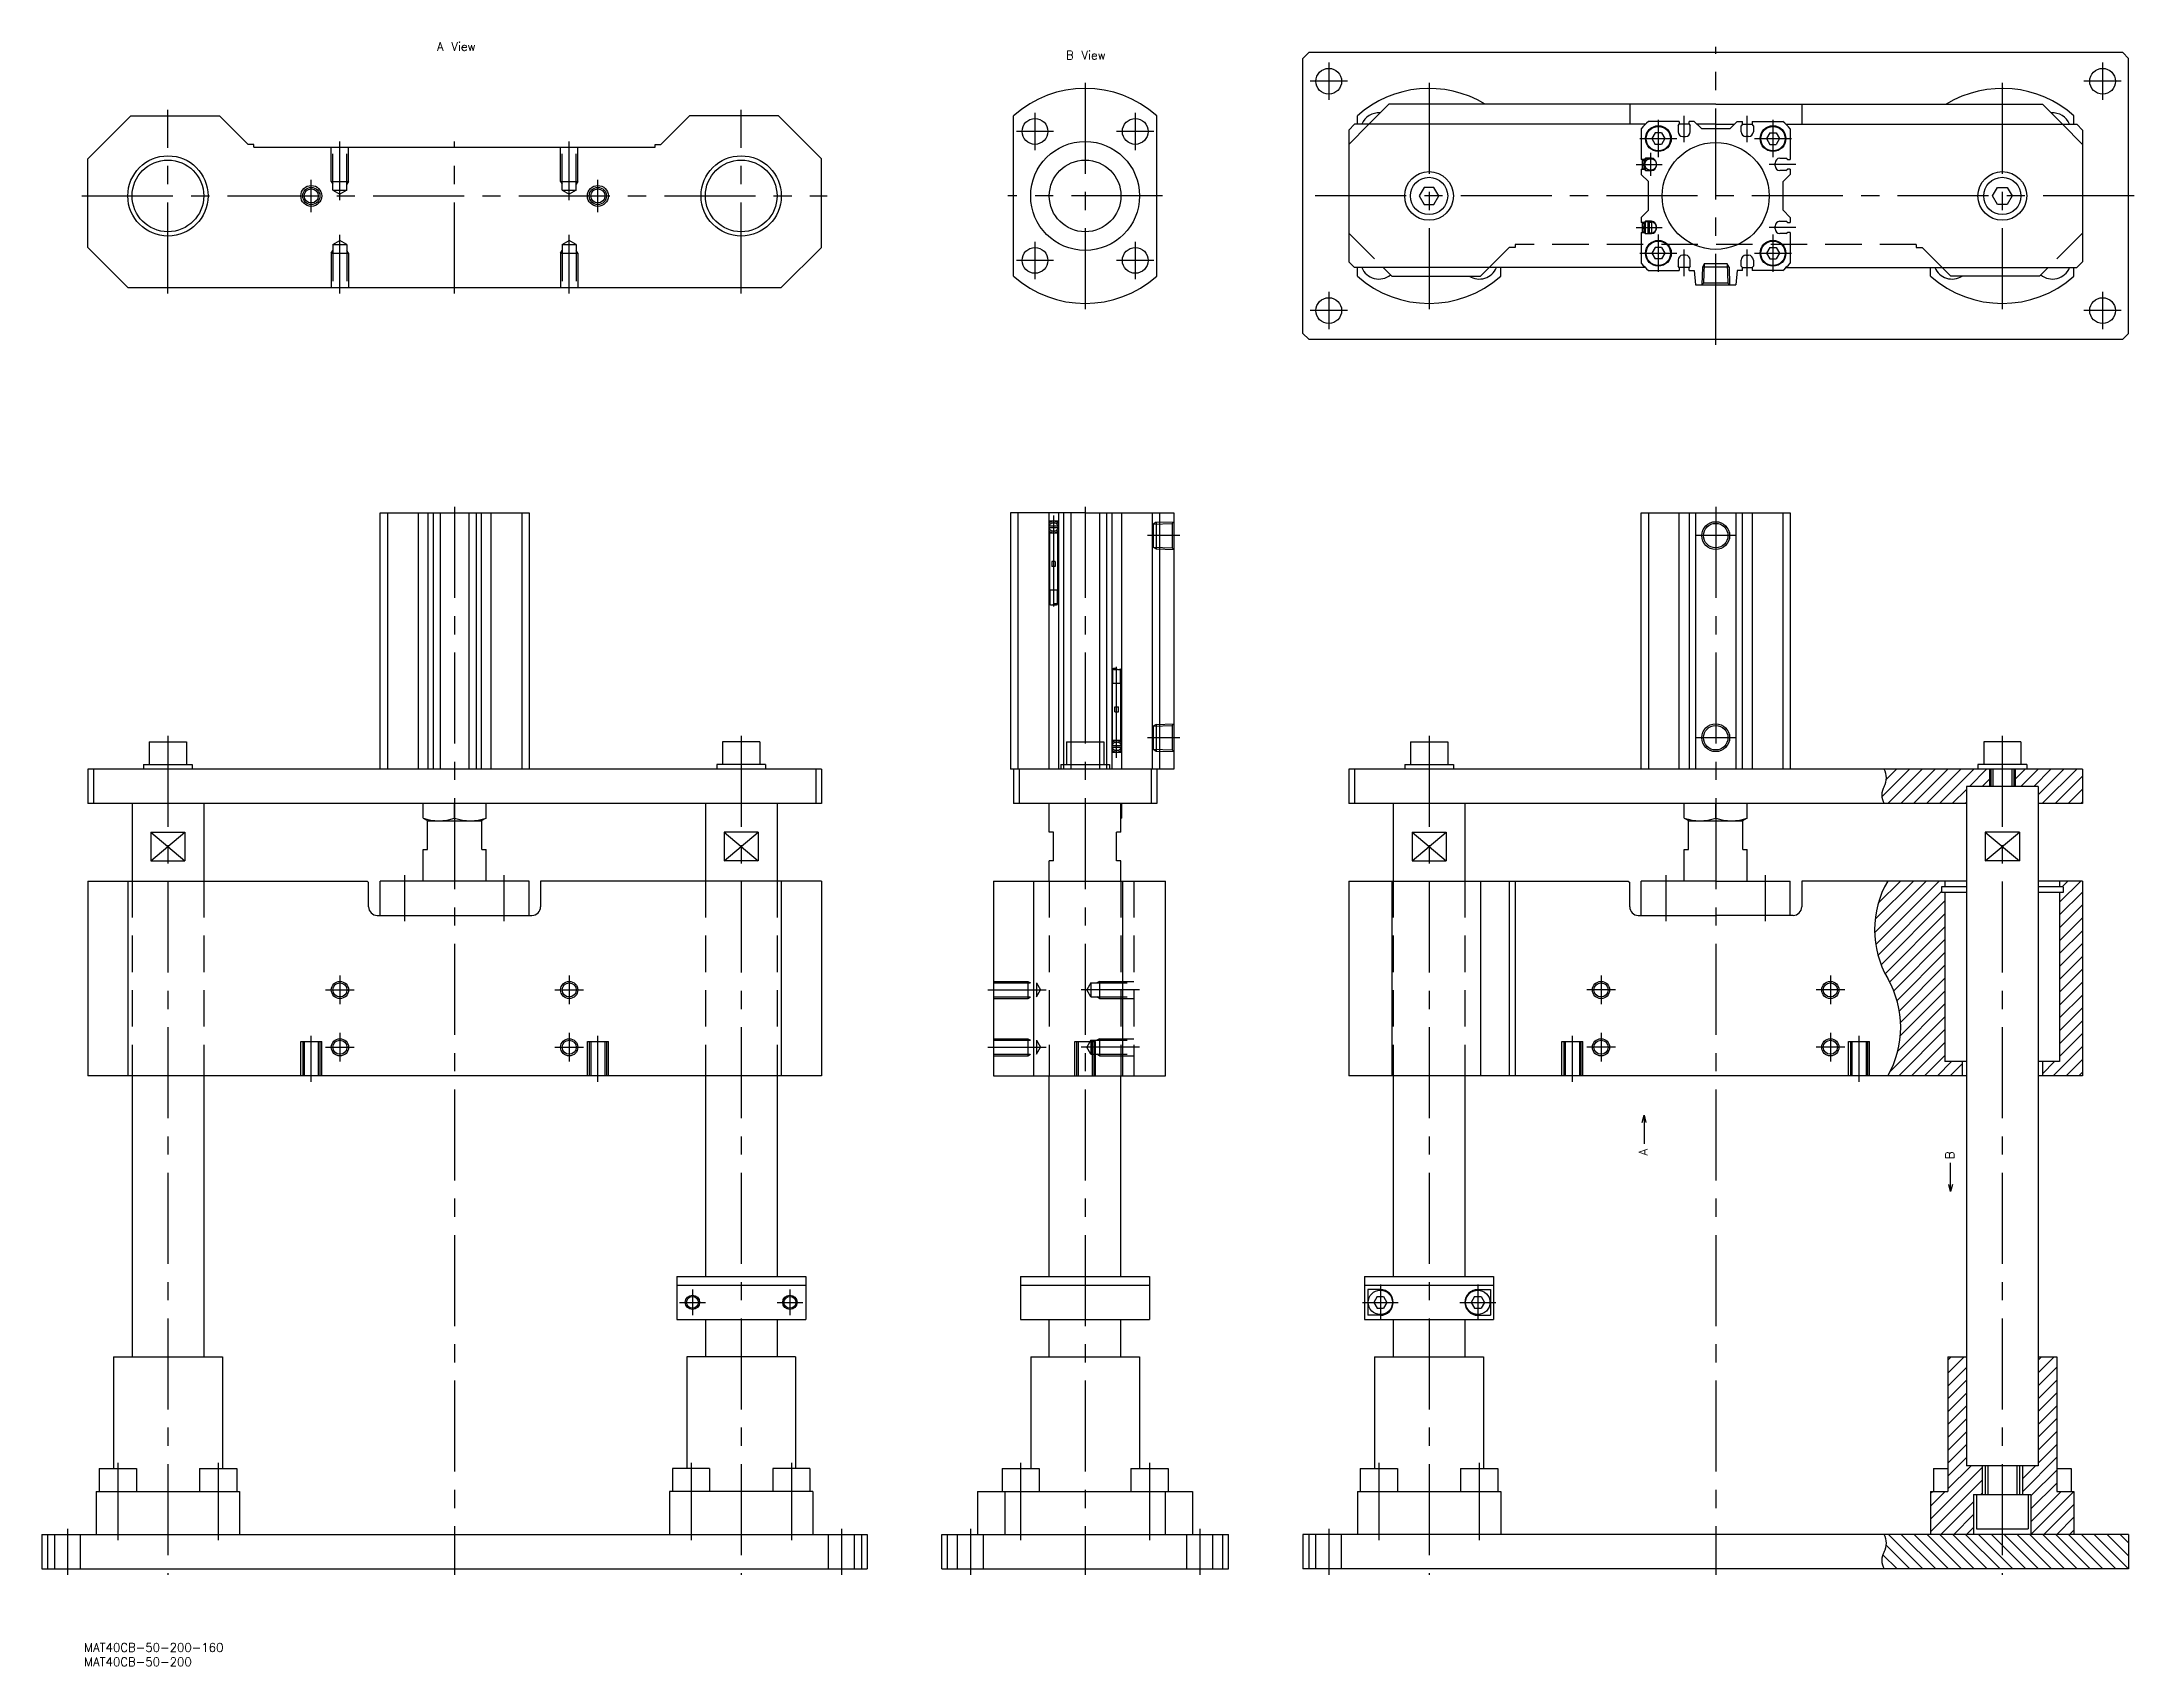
# Model space of a CAD drawing. Extents: x -364 to 366, y -513 to 54.
import ezdxf

# ---------------------------------------------------------------- set-up
doc = ezdxf.new("R2010")
doc.units = 0
for name, pattern in [('CENTER', [50.8, 31.75, -6.35, 6.35, -6.35]), ('DASHED', [19.05, 12.7, -6.35]), ('PHANTOM', [63.5, 31.75, -6.35, 6.35, -6.35, 6.35, -6.35])]:
    doc.linetypes.add(name, pattern=pattern)
doc.layers.get('0').update_dxf_attribs({"linetype": 'CONTINUOUS'})
doc.layers.add('CENTER', color=1, linetype='CENTER')
doc.styles.get("Standard").update_dxf_attribs({"font": 'txt.shx', "height": 3, "bigfont": 'bigfont.shx'})

# ---------------------------------------------------------------- blocks, each defined once
blk = doc.blocks.new('*U7')
at = {"color": 7, "linetype": 'CONTINUOUS'}
blk.add_text('MAT40CB-50-200', height=3, dxfattribs=at).set_placement((-349.23, -512.9))
blk = doc.blocks.new('*U8')
at = {"color": 7, "linetype": 'CONTINUOUS'}
blk.add_text('MAT40CB-50-200-160', height=3, dxfattribs=at).set_placement((-349.23, -507.88))
blk = doc.blocks.new('*U9')
at = {"color": 137, "linetype": 'CONTINUOUS'}
blk.add_text('A View', height=3, dxfattribs=at).set_placement((-226.13, 50.61))
blk = doc.blocks.new('*U10')
at = {"color": 137, "linetype": 'CONTINUOUS'}
blk.add_text('B View', height=3, dxfattribs=at).set_placement((-6.69, 47.61))
blk = doc.blocks.new('_OPEN30')
at = {"color": 0, "linetype": 'BYBLOCK'}
for p, q in [((-1, 0.27), (0, 0)), ((0, 0), (-1, -0.27)), ((0, 0), (-1, 0))]:
    blk.add_line(p, q, dxfattribs=at)
blk = doc.blocks.new('*U11')
at = {"color": 137, "linetype": 'CONTINUOUS'}
blk.add_lwpolyline([(195, -323.198), (195, -330.698)], dxfattribs=at)
at = {"color": 137, "linetype": 'CONTINUOUS', "xscale": 2.5, "yscale": 2.5, "zscale": 2.5, "rotation": 90}
blk.add_blockref('_OPEN30', (195, -320.698), dxfattribs=at)
blk = doc.blocks.new('*U12')
at = {"color": 137, "linetype": 'CONTINUOUS'}
blk.add_lwpolyline([(301.96, -344.83), (301.96, -337.33)], dxfattribs=at)
at = {"color": 137, "linetype": 'CONTINUOUS', "xscale": 2.5, "yscale": 2.5, "zscale": 2.5, "rotation": 270}
blk.add_blockref('_OPEN30', (301.96, -347.33), dxfattribs=at)
blk = doc.blocks.new('*U13')
at = {"color": 137, "linetype": 'CONTINUOUS'}
blk.add_text('A', height=3, rotation=90, dxfattribs=at).set_placement((196.23, -334.76))
blk = doc.blocks.new('*U14')
at = {"color": 137, "linetype": 'CONTINUOUS'}
blk.add_text('B', height=3, rotation=90, dxfattribs=at).set_placement((303.19, -336.05))

msp = doc.modelspace()

# ---------------------------------------------------------------- linework, layer by layer
at = {"color": 7, "linetype": 'CONTINUOUS'}
for p, q in [((76, 48), (78, 50)), ((76, -48), (76, 48)), ((362, 50), (78, 50)), ((364, 48), (362, 50)), ((364, -48), (364, 48)), ((106, 32), (99, 25)), ((220, 32), (106, 32)), ((190, 32), (190, 25)), ((220, 32), (334, 32)), ((250, 32), (250, 25)), ((334, 32), (341, 25)), ((-348, 13), (-333, 28)), ((-333, 28), (-302, 28)), ((-292, 18), (-302, 28)), ((-148, 18), (-138, 28)), ((-107, 28), (-138, 28)), ((-92, 13), (-107, 28)), ((-25, -27.95), (-25, 27.95)), ((25, -27.95), (25, 27.95)), ((92, 23), (94, 25)), ((92, 23), (92, -23)), ((195.51, 25), (94, 25)), ((95, 25), (95, 27.95)), ((194, 23.43), (194, 12.7)), ((207.3, 26), (196.57, 26)), ((198.85, 22), (197.69, 20)), ((201.15, 22), (198.85, 22)), ((201.15, 22), (202.31, 20)), ((206.85, 24.5), (207.3, 25)), ((206.85, 24.5), (206.85, 22.4)), ((207.3, 26), (207.3, 25)), ((210.7, 25), (207.3, 25)), ((210.7, 25), (210.7, 26)), ((212.5, 26), (210.7, 26)), ((210.7, 25), (211.15, 24.5)), ((211.15, 22.4), (211.15, 24.5)), ((212.5, 26), (215, 23.5)), ((220, 25), (213.5, 25)), ((215, 23.5), (225, 23.5)), ((220, 25), (226.5, 25)), ((227.5, 26), (225, 23.5)), ((227.5, 26), (229.3, 26)), ((229.3, 25), (228.85, 24.5)), ((228.85, 22.4), (228.85, 24.5)), ((229.3, 25), (229.3, 26)), ((229.3, 25), (232.7, 25)), ((232.7, 26), (243.43, 26)), ((232.7, 26), (232.7, 25)), ((233.15, 24.5), (232.7, 25)), ((233.15, 24.5), (233.15, 22.4)), ((238.85, 22), (237.69, 20)), ((238.85, 22), (241.15, 22)), ((241.15, 22), (242.31, 20)), ((244.49, 25), (346, 25)), ((246, 23.43), (246, 12.7)), ((345, 25), (345, 27.95)), ((348, 23), (346, 25)), ((348, 23), (348, -23)), ((-290, 18), (-292, 18)), ((-290, 17), (-290, 18)), ((-290, 17), (-150, 17)), ((-150, 17), (-150, 18)), ((-150, 18), (-148, 18)), ((197.69, 20), (198.85, 18)), ((201.15, 18), (198.85, 18)), ((202.31, 20), (201.15, 18)), ((208.55, 20.7), (209.45, 20.7)), ((231.45, 20.7), (230.55, 20.7)), ((237.69, 20), (238.85, 18)), ((238.85, 18), (241.15, 18)), ((242.31, 20), (241.15, 18)), ((-348, -18), (-348, 13)), ((-92, -18), (-92, 13)), ((195, 12.7), (194, 12.7)), ((194, 9.3), (194, 7.5)), ((194, 9.3), (195, 9.3)), ((196.5, 5), (194, 7.5)), ((195, 12.7), (195.5, 13.15)), ((195.5, 8.85), (195, 9.3)), ((197.6, 13.15), (195.5, 13.15)), ((195.5, 8.85), (197.6, 8.85)), ((199.3, 10.55), (199.3, 11.45)), ((240.7, 10.55), (240.7, 11.45)), ((242.4, 13.15), (244.5, 13.15)), ((244.5, 8.85), (242.4, 8.85)), ((243.5, 5), (246, 7.5)), ((245, 12.7), (244.5, 13.15)), ((244.5, 8.85), (245, 9.3)), ((245, 12.7), (246, 12.7)), ((246, 9.3), (245, 9.3)), ((246, 9.3), (246, 7.5)), ((118.28, 2.97), (116.57, 0)), ((116.57, 0), (118.28, -2.97)), ((121.71, 2.97), (118.28, 2.97)), ((123.43, 0), (121.71, 2.97)), ((121.71, -2.97), (123.43, 0)), ((196.5, -5), (196.5, 5)), ((243.5, -5), (243.5, 5)), ((316.57, 0), (318.29, 2.97)), ((318.29, -2.97), (316.57, 0)), ((318.29, 2.97), (321.71, 2.97)), ((321.71, 2.97), (323.43, 0)), ((323.43, 0), (321.71, -2.97)), ((118.28, -2.97), (121.71, -2.97)), ((194, -7.5), (196.5, -5)), ((246, -7.5), (243.5, -5)), ((321.71, -2.97), (318.29, -2.97)), ((194, -7.5), (194, -9.3)), ((195, -9.3), (194, -9.3)), ((194, -12.7), (194, -23.43)), ((194, -12.7), (195, -12.7)), ((195, -9.3), (195.5, -8.85)), ((195.5, -13.15), (195, -12.7)), ((197.6, -8.85), (195.5, -8.85)), ((195.5, -13.15), (197.6, -13.15)), ((199.3, -11.45), (199.3, -10.55)), ((240.7, -11.45), (240.7, -10.55)), ((242.4, -8.85), (244.5, -8.85)), ((244.5, -13.15), (242.4, -13.15)), ((245, -9.3), (244.5, -8.85)), ((244.5, -13.15), (245, -12.7)), ((245, -9.3), (246, -9.3)), ((246, -12.7), (245, -12.7)), ((246, -7.5), (246, -9.3)), ((246, -12.7), (246, -23.43)), ((-334, -32), (-348, -18)), ((-106, -32), (-92, -18)), ((198.85, -18), (197.69, -20)), ((197.69, -20), (198.85, -22)), ((201.15, -18), (198.85, -18)), ((201.15, -18), (202.31, -20)), ((202.31, -20), (201.15, -22)), ((209.45, -20.7), (208.55, -20.7)), ((230.55, -20.7), (231.45, -20.7)), ((238.85, -18), (237.69, -20)), ((237.69, -20), (238.85, -22)), ((238.85, -18), (241.15, -18)), ((241.15, -18), (242.31, -20)), ((242.31, -20), (241.15, -22)), ((92, -23), (94, -25)), ((195.51, -25), (94, -25)), ((95, -27.95), (95, -25)), ((104, -25), (107, -28)), ((107, -28), (138, -28)), ((141, -25), (138, -28)), ((145, -27.95), (145, -25)), ((196.57, -26), (207.3, -26)), ((201.15, -22), (198.85, -22)), ((206.85, -22.4), (206.85, -24.5)), ((207.3, -25), (206.85, -24.5)), ((207.3, -25), (207.3, -26)), ((210.7, -25), (207.3, -25)), ((211.15, -24.5), (210.7, -25)), ((210.7, -26), (210.7, -25)), ((210.7, -26), (212.5, -26)), ((211.15, -24.5), (211.15, -22.4)), ((212.5, -26), (213, -31)), ((227.5, -26), (227, -31)), ((229.3, -26), (227.5, -26)), ((228.85, -24.5), (228.85, -22.4)), ((228.85, -24.5), (229.3, -25)), ((229.3, -25), (232.7, -25)), ((229.3, -26), (229.3, -25)), ((232.7, -25), (233.15, -24.5)), ((232.7, -25), (232.7, -26)), ((243.43, -26), (232.7, -26)), ((233.15, -22.4), (233.15, -24.5)), ((238.85, -22), (241.15, -22)), ((244.49, -25), (346, -25)), ((295, -27.95), (295, -25)), ((299, -25), (302, -28)), ((333, -28), (302, -28)), ((336, -25), (333, -28)), ((345, -27.95), (345, -25)), ((348, -23), (346, -25)), ((-334, -32), (-106, -32)), ((213, -31), (227, -31)), ((76, -48), (78, -50)), ((78, -50), (362, -50)), ((364, -48), (362, -50)), ((-246, -200), (-246, -110.5)), ((-246, -110.5), (-194, -110.5)), ((-243.43, -110.5), (-243.43, -200)), ((-232.7, -110.5), (-232.7, -200)), ((-229.3, -110.5), (-229.3, -200)), ((-227.5, -110.5), (-227.5, -200)), ((-225, -110.5), (-225, -200)), ((-215, -110.5), (-215, -200)), ((-212.5, -110.5), (-212.5, -200)), ((-210.7, -110.5), (-210.7, -200)), ((-207.3, -110.5), (-207.3, -200)), ((-196.57, -110.5), (-196.57, -200)), ((-194, -110.5), (-194, -200)), ((0, -110.5), (-26, -110.5)), ((-26, -110.5), (-26, -200)), ((-23.43, -110.5), (-23.43, -200)), ((-12.7, -110.5), (-12.7, -200)), ((-9.3, -110.5), (-9.3, -200)), ((-7.5, -110.5), (-7.5, -198.4)), ((-5, -110.5), (-5, -190.4)), ((0, -110.5), (31, -110.5)), ((5, -110.5), (5, -190.4)), ((7.5, -110.5), (7.5, -198.4)), ((9.3, -110.5), (9.3, -200)), ((12.7, -110.5), (12.7, -200)), ((23.43, -110.5), (23.43, -200)), ((26, -110.5), (26, -200)), ((31, -110.5), (31, -200)), ((194, -110.5), (246, -110.5)), ((194, -200), (194, -110.5)), ((196.57, -110.5), (196.57, -200)), ((207.3, -200), (207.3, -110.5)), ((210.7, -110.5), (210.7, -200)), ((213, -110.5), (213, -200)), ((227, -110.5), (227, -200)), ((229.3, -200), (229.3, -110.5)), ((232.7, -110.5), (232.7, -200)), ((243.43, -110.5), (243.43, -200)), ((246, -110.5), (246, -200)), ((-326.5, -190.4), (-326.5, -198.4)), ((-326.5, -190.4), (-313.5, -190.4)), ((-313.5, -190.4), (-313.5, -198.4)), ((-126.5, -190.4), (-126.5, -198.4)), ((-113.5, -190.4), (-126.5, -190.4)), ((-113.5, -190.4), (-113.5, -198.4)), ((-6.5, -190.4), (6.5, -190.4)), ((-6.5, -190.4), (-6.5, -198.4)), ((6.5, -190.4), (6.5, -198.4)), ((113.5, -190.4), (113.5, -198.4)), ((113.5, -190.4), (126.5, -190.4)), ((126.5, -190.4), (126.5, -198.4)), ((313.5, -190.4), (313.5, -198.4)), ((326.5, -190.4), (313.5, -190.4)), ((326.5, -190.4), (326.5, -198.4)), ((-348, -200), (-348, -212)), ((-92, -200), (-348, -200)), ((-346, -200), (-346, -212)), ((-328.5, -198.4), (-311.5, -198.4)), ((-328.5, -198.4), (-328.5, -200)), ((-311.5, -198.4), (-311.5, -200)), ((-111.5, -198.4), (-128.5, -198.4)), ((-128.5, -198.4), (-128.5, -200)), ((-111.5, -198.4), (-111.5, -200)), ((-94, -200), (-94, -212)), ((-92, -200), (-92, -212)), ((31, -200), (-26, -200)), ((-25, -200), (-25, -212)), ((-23, -200), (-23, -212)), ((-8.5, -198.4), (8.5, -198.4)), ((-8.5, -198.4), (-8.5, -200)), ((8.5, -198.4), (8.5, -200)), ((23, -200), (23, -212)), ((25, -200), (25, -212)), ((348, -200), (92, -200)), ((92, -200), (92, -212)), ((94, -200), (94, -212)), ((111.5, -198.4), (128.5, -198.4)), ((111.5, -198.4), (111.5, -200)), ((128.5, -198.4), (128.5, -200)), ((328.5, -198.4), (311.5, -198.4)), ((311.5, -198.4), (311.5, -200)), ((315.5, -200), (315.5, -206)), ((316, -200), (316, -206)), ((324, -200), (324, -206)), ((324.5, -200), (324.5, -206)), ((328.5, -198.4), (328.5, -200)), ((348, -200), (348, -212)), ((307.5, -206), (307.5, -443)), ((332.5, -206), (307.5, -206)), ((332.5, -206), (332.5, -443)), ((-92, -212), (-348, -212)), ((-332.5, -212), (-332.5, -239)), ((-307.5, -212), (-307.5, -239)), ((-231, -217.02), (-231, -212)), ((-231, -217.02), (-229.3, -218)), ((-229.5, -218), (-210.5, -218)), ((-229.5, -228), (-229.5, -218)), ((-220, -217.02), (-220, -212)), ((-209, -217.02), (-210.7, -218)), ((-210.5, -228), (-210.5, -218)), ((-209, -217.02), (-209, -212)), ((-132.5, -212), (-132.5, -239)), ((-107.5, -212), (-107.5, -239)), ((25, -212), (-25, -212)), ((-12.7, -212), (-12.7, -217.02)), ((-12.5, -217.13), (-12.7, -217.02)), ((-12.5, -222), (-12.5, -212)), ((12.5, -222), (12.5, -212)), ((12.5, -217.13), (12.7, -217.02)), ((12.7, -212), (12.7, -217.02)), ((307.4, -212), (92, -212)), ((107.5, -212), (107.5, -239)), ((132.5, -212), (132.5, -239)), ((209, -217.02), (209, -212)), ((209, -217.02), (210.7, -218)), ((210.5, -218), (229.5, -218)), ((210.5, -228), (210.5, -218)), ((220, -217.02), (220, -212)), ((231, -217.02), (229.3, -218)), ((229.5, -228), (229.5, -218)), ((231, -217.02), (231, -212)), ((348, -212), (332.6, -212)), ((-325.94, -222), (-314.06, -222)), ((-325.94, -222), (-325.94, -232)), ((-314.06, -222), (-314.06, -232)), ((-114.06, -222), (-125.94, -222)), ((-125.94, -222), (-125.94, -232)), ((-114.06, -222), (-114.06, -232)), ((-11, -222), (-12.5, -222)), ((-11, -232), (-11, -222)), ((12.5, -222), (11, -222)), ((11, -232), (11, -222)), ((114.06, -222), (125.94, -222)), ((114.06, -222), (114.06, -232)), ((125.94, -222), (125.94, -232)), ((325.94, -222), (314.06, -222)), ((314.06, -222), (314.06, -232)), ((325.94, -222), (325.94, -232)), ((-325.94, -232), (-314.06, -232)), ((-231, -239), (-231, -228)), ((-231, -228), (-229.5, -228)), ((-210.5, -228), (-209, -228)), ((-209, -239), (-209, -228)), ((-114.06, -232), (-125.94, -232)), ((-12.5, -239), (-12.5, -232)), ((-11, -232), (-12.5, -232)), ((12.5, -232), (11, -232)), ((12.5, -239), (12.5, -232)), ((114.06, -232), (125.94, -232)), ((209, -239), (209, -228)), ((209, -228), (210.5, -228)), ((229.5, -228), (231, -228)), ((231, -239), (231, -228)), ((325.94, -232), (314.06, -232)), ((-348, -239), (-348, -307)), ((-348, -239), (-250.5, -239)), ((-334, -239), (-334, -307)), ((-250.5, -239), (-250, -239.5)), ((-250, -248), (-250, -239.5)), ((-246, -251), (-246, -239)), ((-194, -239), (-246, -239)), ((-194, -251), (-194, -239)), ((-190, -239), (-190, -248)), ((-92, -239), (-190, -239)), ((-106, -239), (-106, -307)), ((-92, -239), (-92, -307)), ((-32, -239), (28, -239)), ((-32, -239), (-32, -307)), ((-18, -239), (-18, -307)), ((13, -239), (13, -307)), ((28, -307), (28, -239)), ((92, -239), (92, -307)), ((92, -239), (189.5, -239)), ((107, -239), (107, -307)), ((138, -239), (138, -307)), ((148, -239), (148, -307)), ((150, -239), (150, -307)), ((189.5, -239), (190, -239.5)), ((190, -248), (190, -239.5)), ((194, -251), (194, -239)), ((220, -239), (194, -239)), ((220, -239), (246, -239)), ((246, -251), (246, -239)), ((250, -239), (250, -248)), ((307.5, -239), (250, -239)), ((300, -239), (300, -241)), ((348, -239), (332.5, -239)), ((340, -239), (340, -241)), ((348, -239), (348, -307)), ((298.75, -241), (298.75, -243)), ((307.5, -241), (298.75, -241)), ((307.5, -243), (298.75, -243)), ((300, -243), (300, -302)), ((341.25, -241), (332.5, -241)), ((341.25, -243), (332.5, -243)), ((340, -243), (340, -302)), ((341.25, -241), (341.25, -243)), ((-247, -251), (-193, -251)), ((193, -251), (220, -251)), ((247, -251), (220, -251)), ((307.5, -302), (300, -302)), ((306, -302), (306, -307)), ((340, -302), (332.5, -302)), ((334, -302), (334, -307)), ((-92, -307), (-348, -307)), ((-332.5, -307), (-332.5, -405)), ((-307.5, -307), (-307.5, -405)), ((-132.5, -307), (-132.5, -377)), ((-107.5, -307), (-107.5, -377)), ((-32, -307), (28, -307)), ((-12.5, -377), (-12.5, -307)), ((12.5, -377), (12.5, -307)), ((307.5, -307), (92, -307)), ((107.5, -307), (107.5, -377)), ((132.5, -307), (132.5, -377)), ((348, -307), (332.5, -307)), ((-142.5, -377), (-97.5, -377)), ((-142.5, -377), (-142.5, -392)), ((-97.5, -377), (-97.5, -392)), ((-22.5, -377), (22.5, -377)), ((-22.5, -377), (-22.5, -392)), ((22.5, -377), (22.5, -392)), ((97.5, -377), (142.5, -377)), ((97.5, -377), (97.5, -392)), ((142.5, -377), (142.5, -392)), ((-142.5, -380), (-97.5, -380)), ((-22.5, -380), (22.5, -380)), ((97.5, -380), (142.5, -380)), ((103, -381.5), (98.62, -381.5)), ((98.62, -381.5), (98.62, -390.5)), ((101.85, -384), (100.69, -386)), ((100.69, -386), (101.85, -388)), ((101.85, -384), (104.15, -384)), ((104.15, -384), (105.31, -386)), ((105.31, -386), (104.15, -388)), ((135.85, -384), (134.69, -386)), ((134.69, -386), (135.85, -388)), ((135.85, -384), (138.15, -384)), ((137, -381.5), (141.38, -381.5)), ((138.15, -384), (139.31, -386)), ((139.31, -386), (138.15, -388)), ((141.38, -381.5), (141.38, -390.5)), ((-142.5, -392), (-97.5, -392)), ((-132.5, -392), (-132.5, -405)), ((-107.5, -392), (-107.5, -405)), ((-22.5, -392), (22.5, -392)), ((-12.5, -405), (-12.5, -392)), ((12.5, -405), (12.5, -392)), ((97.5, -392), (142.5, -392)), ((103, -390.5), (98.62, -390.5)), ((101.85, -388), (104.15, -388)), ((107.5, -392), (107.5, -405)), ((132.5, -392), (132.5, -405)), ((135.85, -388), (138.15, -388)), ((137, -390.5), (141.38, -390.5)), ((-339, -405), (-301, -405)), ((-339, -405), (-339, -444)), ((-301, -405), (-301, -444)), ((-101, -405), (-139, -405)), ((-139, -405), (-139, -444)), ((-101, -405), (-101, -444)), ((-19, -405), (19, -405)), ((-19, -405), (-19, -444)), ((19, -405), (19, -444)), ((101, -405), (139, -405)), ((101, -405), (101, -444)), ((139, -405), (139, -444)), ((301, -405), (307.5, -405)), ((301, -405), (301, -452)), ((332.5, -405), (339, -405)), ((339, -405), (339, -452)), ((-344, -444), (-331, -444)), ((-344, -444), (-344, -452)), ((-331, -444), (-331, -452)), ((-309, -444), (-296, -444)), ((-309, -444), (-309, -452)), ((-296, -444), (-296, -452)), ((-131, -444), (-144, -444)), ((-144, -444), (-144, -452)), ((-131, -444), (-131, -452)), ((-96, -444), (-109, -444)), ((-109, -444), (-109, -452)), ((-96, -444), (-96, -452)), ((-29, -444), (-16, -444)), ((-29, -444), (-29, -452)), ((-16, -444), (-16, -452)), ((16, -444), (29, -444)), ((16, -444), (16, -452)), ((29, -444), (29, -452)), ((96, -444), (109, -444)), ((96, -444), (96, -452)), ((109, -444), (109, -452)), ((131, -444), (144, -444)), ((131, -444), (131, -452)), ((144, -444), (144, -452)), ((296, -444), (296, -452)), ((296, -444), (301, -444)), ((332.5, -443), (307.5, -443)), ((313, -443), (313, -453)), ((314, -443), (314, -453)), ((326, -443), (326, -453)), ((327, -443), (327, -453)), ((339, -444), (344, -444)), ((344, -444), (344, -452)), ((-345, -452), (-345, -467)), ((-345, -452), (-295, -452)), ((-295, -452), (-295, -467)), ((-145, -452), (-145, -467)), ((-95, -452), (-145, -452)), ((-95, -452), (-95, -467)), ((-37.5, -452), (37.5, -452)), ((-37.5, -452), (-37.5, -467)), ((-27.95, -467), (-27.95, -452)), ((27.95, -452), (27.95, -467)), ((37.5, -452), (37.5, -467)), ((95, -452), (95, -467)), ((95, -452), (145, -452)), ((145, -452), (145, -467)), ((295, -452), (295, -467)), ((295, -452), (301, -452)), ((339, -452), (345, -452)), ((345, -452), (345, -467)), ((310, -453), (310, -467)), ((310, -453), (330, -453)), ((311, -453), (311, -465)), ((329, -453), (329, -465)), ((330, -453), (330, -467)), ((-364, -467), (-76, -467)), ((-364, -467), (-364, -479)), ((-362, -467), (-362, -479)), ((-78, -467), (-78, -479)), ((-76, -467), (-76, -479)), ((-50, -467), (50, -467)), ((-50, -479), (-50, -467)), ((-48, -479), (-48, -467)), ((48, -479), (48, -467)), ((50, -479), (50, -467)), ((364, -467), (76, -467)), ((76, -467), (76, -479)), ((78, -467), (78, -479)), ((311, -465), (329, -465)), ((364, -467), (364, -479)), ((-364, -479), (-76, -479)), ((-50, -479), (50, -479)), ((364, -479), (76, -479))]:
    msp.add_line(p, q, dxfattribs=at)
at = {"color": 3, "linetype": 'DASHED'}
for p, q in [((99, 25), (92, 18)), ((341, 25), (348, 18)), ((-263, 5), (-263, 17)), ((-262.46, 2), (-262.46, 17)), ((-257.54, 2), (-257.54, 17)), ((-257, 5), (-257, 17)), ((-183, 5), (-183, 17)), ((-182.46, 2), (-182.46, 17)), ((-177.54, 2), (-177.54, 17)), ((-177, 5), (-177, 17)), ((92, 18), (92, -13)), ((348, 18), (348, -13)), ((-263, 5), (-262.46, 4.06)), ((-263, 5), (-257, 5)), ((-262.46, 2), (-260, 0.58)), ((-262.46, 2), (-257.54, 2)), ((-257.54, 2), (-260, 0.58)), ((-257, 5), (-257.54, 4.06)), ((-183, 5), (-177, 5)), ((-183, 5), (-182.46, 4.06)), ((-182.46, 2), (-177.54, 2)), ((-182.46, 2), (-180, 0.58)), ((-177.54, 2), (-180, 0.58)), ((-177, 5), (-177.54, 4.06)), ((92, -13), (104, -25)), ((348, -13), (336, -25)), ((-263, -20), (-262.46, -19.06)), ((-263, -20), (-263, -32)), ((-263, -20), (-257, -20)), ((-262.46, -17), (-260, -15.58)), ((-262.46, -17), (-262.46, -32)), ((-262.46, -17), (-257.54, -17)), ((-257.54, -17), (-260, -15.58)), ((-257.54, -17), (-257.54, -32)), ((-257, -20), (-257.54, -19.06)), ((-257, -20), (-257, -32)), ((-183, -20), (-182.46, -19.06)), ((-183, -20), (-177, -20)), ((-183, -20), (-183, -32)), ((-182.46, -17), (-180, -15.58)), ((-182.46, -17), (-182.46, -32)), ((-182.46, -17), (-177.54, -17)), ((-177.54, -17), (-180, -15.58)), ((-177.54, -17), (-177.54, -32)), ((-177, -20), (-177.54, -19.06)), ((-177, -20), (-177, -32)), ((148, -18), (141, -25)), ((150, -18), (148, -18)), ((290, -17), (150, -17)), ((150, -17), (150, -18)), ((290, -17), (290, -18)), ((290, -18), (292, -18)), ((292, -18), (299, -25)), ((215.35, -24.8), (215.14, -31)), ((215.97, -23.73), (215.35, -24.8)), ((224.65, -24.8), (215.35, -24.8)), ((215.97, -23.73), (215.74, -30.4)), ((224.03, -23.73), (215.97, -23.73)), ((224.03, -23.73), (224.26, -30.4)), ((224.65, -24.8), (224.03, -23.73)), ((224.65, -24.8), (224.86, -31)), ((215.74, -30.4), (215.14, -31)), ((224.26, -30.4), (215.74, -30.4)), ((224.26, -30.4), (224.86, -31)), ((24.8, -113.85), (23.73, -114.47)), ((23.73, -114.47), (30.4, -114.24)), ((23.73, -114.47), (23.73, -122.53)), ((24.8, -113.85), (31, -113.64)), ((24.8, -113.85), (24.8, -123.15)), ((30.4, -114.24), (31, -113.64)), ((30.4, -114.24), (30.4, -122.76)), ((23.73, -122.53), (30.4, -122.76)), ((23.73, -122.53), (24.8, -123.15)), ((24.8, -123.15), (31, -123.36)), ((30.4, -122.76), (31, -123.36)), ((24.8, -184.35), (23.73, -184.97)), ((23.73, -184.97), (30.4, -184.74)), ((23.73, -184.97), (23.73, -193.03)), ((24.8, -184.35), (31, -184.14)), ((24.8, -184.35), (24.8, -193.65)), ((30.4, -184.74), (31, -184.14)), ((30.4, -184.74), (30.4, -193.26)), ((-5, -190.4), (-5, -200)), ((5, -190.4), (5, -200)), ((23.73, -193.03), (30.4, -193.26)), ((23.73, -193.03), (24.8, -193.65)), ((24.8, -193.65), (31, -193.86)), ((30.4, -193.26), (31, -193.86)), ((-7.5, -198.4), (-7.5, -200)), ((7.5, -198.4), (7.5, -200)), ((-332.5, -239), (-332.5, -307)), ((-307.5, -239), (-307.5, -307)), ((-132.5, -239), (-132.5, -307)), ((-107.5, -239), (-107.5, -307)), ((-12.5, -239), (-12.5, -307)), ((12.5, -239), (12.5, -307)), ((17, -239), (17, -307)), ((107.5, -239), (107.5, -307)), ((132.5, -239), (132.5, -307)), ((-32, -274), (-20, -274)), ((-32, -274.54), (-17, -274.54)), ((-20, -274), (-20, -280)), ((-20, -274), (-19.06, -274.54)), ((-17, -274.54), (-17, -279.46)), ((-17, -274.54), (-15.58, -277)), ((-17, -279.46), (-15.58, -277)), ((2, -274.54), (0.58, -277)), ((2, -279.46), (0.58, -277)), ((2, -274.54), (2, -279.46)), ((2, -274.54), (17, -274.54)), ((5, -274), (4.06, -274.54)), ((5, -274), (5, -280)), ((5, -274), (17, -274)), ((-32, -279.46), (-17, -279.46)), ((-32, -280), (-20, -280)), ((-20, -280), (-19.06, -279.46)), ((2, -279.46), (17, -279.46)), ((5, -280), (4.06, -279.46)), ((5, -280), (17, -280)), ((-273.65, -307), (-273.65, -295)), ((-273.65, -295), (-266.35, -295)), ((-273, -295), (-273, -307)), ((-272.46, -295), (-272.46, -307)), ((-267.54, -295), (-267.54, -307)), ((-267, -295), (-267, -307)), ((-266.35, -307), (-266.35, -295)), ((-173.65, -307), (-173.65, -295)), ((-173.65, -295), (-166.35, -295)), ((-173, -295), (-173, -307)), ((-172.46, -295), (-172.46, -307)), ((-167.54, -295), (-167.54, -307)), ((-167, -295), (-167, -307)), ((-166.35, -307), (-166.35, -295)), ((-32, -294), (-20, -294)), ((-32, -294.54), (-17, -294.54)), ((-20, -294), (-20, -300)), ((-20, -294), (-19.06, -294.54)), ((-17, -294.54), (-17, -299.46)), ((-17, -294.54), (-15.58, -297)), ((-17, -299.46), (-15.58, -297)), ((-3.65, -307), (-3.65, -295)), ((-3.65, -295), (3.65, -295)), ((-3, -295), (-3, -307)), ((-2.46, -295), (-2.46, -307)), ((2, -294.54), (0.58, -297)), ((2, -299.46), (0.58, -297)), ((2, -294.54), (2, -299.46)), ((2, -294.54), (17, -294.54)), ((2.46, -295), (2.46, -307)), ((3, -295), (3, -307)), ((3.65, -307), (3.65, -295)), ((5, -294), (4.06, -294.54)), ((5, -294), (5, -300)), ((5, -294), (17, -294)), ((166.35, -307), (166.35, -295)), ((166.35, -295), (173.65, -295)), ((167, -295), (167, -307)), ((167.54, -295), (167.54, -307)), ((172.46, -295), (172.46, -307)), ((173, -295), (173, -307)), ((173.65, -307), (173.65, -295)), ((266.35, -307), (266.35, -295)), ((266.35, -295), (273.65, -295)), ((267, -295), (267, -307)), ((267.54, -295), (267.54, -307)), ((272.46, -295), (272.46, -307)), ((273, -295), (273, -307)), ((273.65, -307), (273.65, -295)), ((-32, -299.46), (-17, -299.46)), ((-32, -300), (-20, -300)), ((-20, -300), (-19.06, -299.46)), ((2, -299.46), (17, -299.46)), ((5, -300), (4.06, -299.46)), ((5, -300), (17, -300)), ((-359.5, -479), (-359.5, -467)), ((-350.5, -479), (-350.5, -467)), ((-89.5, -479), (-89.5, -467)), ((-80.5, -479), (-80.5, -467)), ((-44.5, -479), (-44.5, -467)), ((-35.5, -479), (-35.5, -467)), ((35.5, -479), (35.5, -467)), ((44.5, -479), (44.5, -467)), ((80.5, -479), (80.5, -467)), ((89.5, -479), (89.5, -467))]:
    msp.add_line(p, q, dxfattribs=at)
at = {"color": 3, "linetype": 'PHANTOM'}
for p, q in [((194.3, 12.4), (194.3, 9.6)), ((194.3, 12.4), (194.4, 12.4)), ((194.3, 9.6), (194.4, 9.6)), ((194.4, 12.53), (194.4, 11.25)), ((194.4, 12.53), (194.9, 12.53)), ((194.4, 11.25), (194.9, 11.25)), ((194.4, 10.75), (194.9, 10.75)), ((194.4, 10.75), (194.4, 9.47)), ((194.4, 9.47), (194.9, 9.47)), ((195.42, 13.05), (194.9, 12.53)), ((194.9, 12.53), (194.9, 9.47)), ((194.9, 9.47), (195.42, 8.95)), ((195.42, 13.05), (196.3, 13.05)), ((195.42, 13.05), (195.42, 11.68)), ((195.42, 10.32), (195.42, 8.95)), ((195.42, 8.95), (196.3, 8.95)), ((196.3, 13.05), (196.3, 12.73)), ((196.3, 9.27), (196.3, 8.95)), ((194.3, -9.6), (194.3, -12.4)), ((194.3, -9.6), (194.4, -9.6)), ((194.3, -12.4), (194.4, -12.4)), ((194.4, -9.47), (194.4, -10.75)), ((194.4, -9.47), (194.9, -9.47)), ((194.4, -10.75), (194.9, -10.75)), ((194.4, -11.25), (194.9, -11.25)), ((194.4, -11.25), (194.4, -12.53)), ((194.4, -12.53), (194.9, -12.53)), ((195.42, -8.95), (194.9, -9.47)), ((194.9, -9.47), (194.9, -12.53)), ((194.9, -12.53), (195.42, -13.05)), ((195.42, -8.95), (196.3, -8.95)), ((195.42, -8.95), (195.42, -13.05)), ((195.42, -13.05), (196.3, -13.05)), ((196.3, -8.95), (196.3, -13.05)), ((196.3, -10.25), (196.8, -10.25)), ((196.3, -11.75), (196.8, -11.75)), ((196.8, -9.1), (196.8, -12.9)), ((196.8, -9.1), (197.6, -9.1)), ((196.8, -12.9), (197.6, -12.9)), ((197.6, -9.02), (197.6, -12.98)), ((-11.45, -113.5), (-12.7, -113.5)), ((-11.77, -113.6), (-12.6, -113.6)), ((-9.49, -115.25), (-12.51, -115.25)), ((-9.49, -115.75), (-12.51, -115.75)), ((-11, -111.5), (-11, -144.49)), ((-9.3, -113.5), (-10.55, -113.5)), ((-9.4, -113.6), (-10.23, -113.6)), ((-9.3, -117.6), (-12.7, -117.6)), ((-11.77, -117.4), (-12.6, -117.4)), ((-12.4, -117.6), (-12.4, -137.5)), ((-9.4, -117.4), (-10.23, -117.4)), ((-9.6, -117.6), (-9.6, -137.5)), ((-10.4, -127.5), (-11.6, -127.5)), ((-11.6, -127.5), (-11.6, -129.3)), ((-10.4, -129.3), (-11.6, -129.3)), ((-10.4, -127.5), (-10.4, -129.3)), ((-9.3, -137.5), (-12.7, -137.5)), ((-12.3, -137.5), (-12.3, -142.49)), ((-9.7, -137.5), (-9.7, -142.49)), ((9.7, -170), (9.7, -165.01)), ((11, -196), (11, -163.01)), ((12.3, -170), (12.3, -165.01)), ((9.3, -170), (12.7, -170)), ((9.6, -189.9), (9.6, -170)), ((12.4, -189.9), (12.4, -170)), ((10.4, -180), (10.4, -178.2)), ((10.4, -178.2), (11.6, -178.2)), ((10.4, -180), (11.6, -180)), ((11.6, -180), (11.6, -178.2)), ((9.3, -189.9), (12.7, -189.9)), ((9.3, -194), (10.55, -194)), ((9.4, -190.1), (10.23, -190.1)), ((9.4, -193.9), (10.23, -193.9)), ((9.49, -191.75), (12.51, -191.75)), ((9.49, -192.25), (12.51, -192.25)), ((11.45, -194), (12.7, -194)), ((11.77, -190.1), (12.6, -190.1)), ((11.77, -193.9), (12.6, -193.9))]:
    msp.add_line(p, q, dxfattribs=at)
at = {"color": 3, "linetype": 'CONTINUOUS'}
for p, q in [((277.98, -209.6), (287.58, -200)), ((279.53, -203.56), (283.09, -200)), ((280.07, -212), (292.07, -200)), ((284.56, -212), (296.56, -200)), ((289.05, -212), (301.05, -200)), ((293.54, -212), (305.54, -200)), ((298.03, -212), (310.03, -200)), ((308.52, -206), (314.52, -200)), ((313.01, -206), (315.5, -203.51)), ((316.68, -200), (316.68, -206)), ((323.32, -200), (323.32, -206)), ((324.5, -203.49), (327.99, -200)), ((326.48, -206), (332.48, -200)), ((330.97, -206), (336.97, -200)), ((332.5, -208.96), (341.46, -200)), ((333.95, -212), (345.95, -200)), ((338.44, -212), (348, -202.44)), ((302.52, -212), (307.5, -207.02)), ((307.01, -212), (307.5, -211.51)), ((342.93, -212), (348, -206.93)), ((347.42, -212), (348, -211.42)), ((-325.94, -232), (-314.06, -222)), ((-325.94, -222), (-314.06, -232)), ((-125.94, -232), (-114.06, -222)), ((-125.94, -222), (-114.06, -232)), ((114.06, -222), (125.94, -232)), ((114.06, -232), (125.94, -222)), ((314.06, -222), (325.94, -232)), ((314.06, -232), (325.94, -222)), ((275.47, -257.01), (293.48, -239)), ((275.66, -252.34), (288.99, -239)), ((275.85, -261.13), (297.97, -239)), ((276.74, -246.77), (284.5, -239)), ((279.99, -239.02), (280.01, -239)), ((340, -246.36), (347.36, -239)), ((340.87, -241), (342.87, -239)), ((276.63, -264.84), (298.75, -242.71)), ((277.73, -268.22), (300, -245.95)), ((340, -250.85), (348, -242.85)), ((340, -255.34), (348, -247.34)), ((279.11, -271.33), (300, -250.44)), ((280.69, -274.24), (300, -254.93)), ((340, -259.84), (348, -251.84)), ((282.11, -277.31), (300, -259.42)), ((340, -264.33), (348, -256.33)), ((340, -268.82), (348, -260.82)), ((283.26, -280.66), (300, -263.91)), ((284.09, -284.31), (300, -268.4)), ((340, -273.31), (348, -265.31)), ((340, -277.8), (348, -269.8)), ((284.44, -292.94), (300, -277.38)), ((284.53, -288.37), (300, -272.89)), ((340, -282.29), (348, -274.29)), ((283.53, -298.35), (300, -281.87)), ((340, -286.78), (348, -278.78)), ((340, -291.27), (348, -283.27)), ((280.79, -305.57), (300, -286.36)), ((283.85, -307), (300, -290.85)), ((340, -295.76), (348, -287.76)), ((288.34, -307), (300, -295.34)), ((337.74, -307), (348, -296.74)), ((340, -300.25), (348, -292.25)), ((292.84, -307), (300, -299.84)), ((297.33, -307), (302.33, -302)), ((301.82, -307), (306, -302.82)), ((334, -306.25), (338.25, -302)), ((342.23, -307), (348, -301.23)), ((346.72, -307), (348, -305.72)), ((301, -406.19), (302.19, -405)), ((301, -410.68), (306.68, -405)), ((301, -415.17), (307.5, -408.67)), ((332.5, -406.12), (333.62, -405)), ((332.5, -410.61), (338.11, -405)), ((332.5, -415.1), (339, -408.6)), ((301, -419.66), (307.5, -413.16)), ((332.5, -419.59), (339, -413.09)), ((301, -424.15), (307.5, -417.65)), ((301, -428.64), (307.5, -422.14)), ((332.5, -424.08), (339, -417.58)), ((332.5, -428.57), (339, -422.07)), ((301, -433.13), (307.5, -426.63)), ((332.5, -433.06), (339, -426.56)), ((301, -437.62), (307.5, -431.12)), ((301, -442.11), (307.5, -435.61)), ((332.5, -437.55), (339, -431.05)), ((332.5, -442.04), (339, -435.54)), ((295, -461.58), (313, -443.58)), ((301, -446.6), (307.5, -440.1)), ((301, -451.09), (309.09, -443)), ((314.95, -443), (314.95, -453)), ((325.05, -443), (325.05, -453)), ((327, -452.03), (339, -440.03)), ((327, -443.05), (327.05, -443)), ((327, -447.54), (331.54, -443)), ((330, -453.52), (339, -444.52)), ((295, -466.07), (313, -448.07)), ((295, -452.6), (295.6, -452)), ((295, -457.09), (300.09, -452)), ((312.56, -453), (313, -452.56)), ((330, -458.01), (339, -449.01)), ((330, -462.5), (340.5, -452)), ((330, -466.99), (344.99, -452)), ((298.56, -467), (310, -455.56)), ((334.48, -467), (345, -456.48)), ((292.26, -479), (280.26, -467)), ((296.75, -479), (284.75, -467)), ((301.24, -479), (289.24, -467)), ((305.73, -479), (293.73, -467)), ((310.22, -479), (298.22, -467)), ((314.71, -479), (302.71, -467)), ((303.05, -467), (310, -460.05)), ((319.2, -479), (307.2, -467)), ((307.54, -467), (310, -464.54)), ((323.69, -479), (311.69, -467)), ((328.18, -479), (316.18, -467)), ((332.67, -479), (320.67, -467)), ((337.16, -479), (325.16, -467)), ((341.65, -479), (329.65, -467)), ((346.14, -479), (334.14, -467)), ((350.63, -479), (338.63, -467)), ((338.97, -467), (345, -460.97)), ((355.12, -479), (343.12, -467)), ((343.46, -467), (345, -465.46)), ((359.61, -479), (347.61, -467)), ((364, -478.9), (352.1, -467)), ((364, -474.41), (356.59, -467)), ((364, -469.92), (361.08, -467)), ((283.28, -479), (278.29, -474.01)), ((287.77, -479), (279.51, -470.74))]:
    msp.add_line(p, q, dxfattribs=at)
at = {"color": 7, "linetype": 'CONTINUOUS'}
for centre, radius in [((85, 40), 4.5), ((355, 40), 4.5), ((-17.5, 22.5), 4.5), ((17.5, 22.5), 4.5), ((200, 20), 4.5), ((200, 20), 4.25), ((240, 20), 4.5), ((240, 20), 4.25), ((0, 0), 19), ((220, 0), 18.65), ((-320, 0), 14), ((-320, 0), 12.5), ((-120, 0), 14), ((-120, 0), 12.5), ((0, 0), 12.5), ((120, 0), 8.5), ((320, 0), 8.5), ((-270, 0), 3.65), ((-270, 0), 2.46), ((-170, 0), 3.65), ((-170, 0), 2.46), ((120, 0), 6.5), ((320, 0), 6.5), ((-17.5, -22.5), 4.5), ((17.5, -22.5), 4.5), ((200, -20), 4.5), ((200, -20), 4.25), ((240, -20), 4.5), ((240, -20), 4.25), ((85, -40), 4.5), ((355, -40), 4.5), ((220, -118.5), 4.28), ((220, -189), 4.28), ((-260, -277), 2.46), ((-180, -277), 2.46), ((180, -277), 2.46), ((260, -277), 2.46), ((-260, -297), 2.46), ((-180, -297), 2.46), ((180, -297), 2.46), ((260, -297), 2.46), ((-137, -386), 2.07), ((-103, -386), 2.07), ((103, -386), 4.25), ((137, -386), 4.25)]:
    msp.add_circle(centre, radius, dxfattribs=at)
at = {"color": 3, "linetype": 'PHANTOM'}
for centre, radius in [((197.3, 11), 2), ((-11, -115.5), 1.53), ((11, -192), 1.53)]:
    msp.add_circle(centre, radius, dxfattribs=at)
at = {"color": 3, "linetype": 'CONTINUOUS'}
for centre, radius in [((-270, 0), 3), ((-170, 0), 3), ((220, -118.5), 4.86), ((220, -189), 4.86), ((-260, -277), 3), ((-180, -277), 3), ((180, -277), 3), ((260, -277), 3), ((-260, -297), 3), ((-180, -297), 3), ((180, -297), 3), ((260, -297), 3), ((-137, -386), 2.5), ((-103, -386), 2.5)]:
    msp.add_circle(centre, radius, dxfattribs=at)
at = {"color": 7, "linetype": 'CONTINUOUS'}
for centre, radius, start, end in [((0, 0), 37.5, 48.18969, 131.81031), ((120, 0), 37.5, 58.57609, 131.81031), ((320, 0), 37.5, 48.18969, 121.42391), ((102.5, 22.5), 6.5, 85.74654, 157.38014), ((220, 0), 35, 132.02463, 137.97537), ((208.55, 22.4), 1.7, 180, 270), ((209.45, 22.4), 1.7, 270, 0), ((230.55, 22.4), 1.7, 180, 270), ((231.45, 22.4), 1.7, 270, 0), ((220, 0), 35, 42.02463, 47.97537), ((337.5, 22.5), 6.5, 22.61986, 94.25346), ((197.6, 11.45), 1.7, 0, 90), ((197.6, 10.55), 1.7, 270, 0), ((242.4, 11.45), 1.7, 90, 180), ((242.4, 10.55), 1.7, 180, 270), ((197.6, -10.55), 1.7, 0, 90), ((197.6, -11.45), 1.7, 270, 0), ((242.4, -10.55), 1.7, 90, 180), ((242.4, -11.45), 1.7, 180, 270), ((208.55, -22.4), 1.7, 90, 180), ((209.45, -22.4), 1.7, 0, 90), ((230.55, -22.4), 1.7, 90, 180), ((231.45, -22.4), 1.7, 0, 90), ((0, 0), 37.5, 228.18969, 311.81031), ((120, 0), 37.5, 228.18969, 311.81031), ((102.5, -22.5), 6.5, 202.61986, 308.75468), ((137.5, -22.5), 6.5, 237.79577, 337.38014), ((220, 0), 35, 222.02463, 227.97537), ((220, 0), 35, 312.02463, 317.97537), ((320, 0), 37.5, 228.18969, 311.81031), ((302.5, -22.5), 6.5, 202.61986, 302.20423), ((337.5, -22.5), 6.5, 231.24532, 337.38014), ((-225.5, -202.11), 15.89, 249.74384, 290.25616), ((-214.5, -202.11), 15.89, 249.74384, 290.25616), ((214.5, -202.11), 15.89, 249.74384, 290.25616), ((225.5, -202.11), 15.89, 249.74384, 290.25616), ((-247, -248), 3, 180, 270), ((-193, -248), 3, 270, 0), ((193, -248), 3, 180, 270), ((247, -248), 3, 270, 0), ((103, -386), 4.5, 270, 90), ((137, -386), 4.5, 90, 270)]:
    msp.add_arc(centre, radius, start, end, dxfattribs=at)
at = {"color": 3, "linetype": 'PHANTOM'}
for centre, radius, start, end in [((197.3, -11), 2, 239.99993, 120.00007), ((-11, -115.5), 2.05, 33.97654, 146.02384), ((-12.6, -113.9), 0.3, 90, 109.47236), ((-11, -115.5), 2.05, 213.97617, 326.02342), ((-9.4, -113.9), 0.3, 70.52928, 90.00003), ((-12.6, -117.1), 0.3, 250.52776, 269.99996), ((-9.4, -117.1), 0.3, 270.00001, 289.47077), ((-11.65, -141.41), 1.26, 238.89326, 301.10674), ((-10.35, -143.56), 1.26, 58.89308, 121.10692), ((-10.35, -141.41), 1.26, 238.89308, 301.10692), ((10.35, -166.09), 1.26, 58.89326, 121.10674), ((10.35, -163.94), 1.26, 238.89326, 301.10674), ((11.65, -163.94), 1.26, 238.89326, 301.10634), ((11, -192), 2.05, 33.97617, 146.02342), ((9.4, -190.4), 0.3, 90.00001, 109.47077), ((11, -192), 2.05, 213.97654, 326.02384), ((9.4, -193.6), 0.3, 250.52928, 270.00003), ((12.6, -190.4), 0.3, 70.52776, 89.99996), ((12.6, -193.6), 0.3, 270, 289.47236)]:
    msp.add_arc(centre, radius, start, end, dxfattribs=at)
at = {"color": 3, "linetype": 'CONTINUOUS'}
for centre, radius, start, end in [((273.55, -203), 6, 330, 30), ((283.95, -209), 6, 150.00001, 209.99997), ((309.46, -256), 34, 150, 210), ((250.57, -290), 34, 330.00003, 29.99999), ((273.55, -470), 6, 330, 30), ((283.95, -476), 6, 150.00001, 209.99997)]:
    msp.add_arc(centre, radius, start, end, dxfattribs=at)
at = {"layer": 'CENTER', "color": 1, "linetype": 'CENTER'}
for p, q in [((220, -52), (220, 52)), ((85, 46.5), (85, 33.5)), ((355, 46.5), (355, 33.5)), ((0, 39.5), (0, -39.5)), ((91.5, 40), (78.5, 40)), ((120, 39.5), (120, -39.5)), ((320, 39.5), (320, -39.5)), ((361.5, 40), (348.5, 40)), ((-320, -34), (-320, 30)), ((-120, -34), (-120, 30)), ((-11, 22.5), (-24, 22.5)), ((-17.5, 29), (-17.5, 16)), ((24, 22.5), (11, 22.5)), ((17.5, 29), (17.5, 16)), ((200, 13.5), (200, 26.5)), ((209, 18.7), (209, 28)), ((231, 18.7), (231, 28)), ((240, 13.5), (240, 26.5)), ((-260, -1.42), (-260, 19)), ((-220, -34), (-220, 19)), ((-180, -1.42), (-180, 19)), ((193.5, 20), (206.5, 20)), ((197.3, 15), (197.3, 7)), ((233.5, 20), (246.5, 20)), ((192.3, 11), (201.3, 11)), ((248, 11), (238.7, 11)), ((-350, 0), (-90, 0)), ((-270, -5.65), (-270, 5.65)), ((-170, -5.65), (-170, 5.65)), ((27, 0), (-27, 0)), ((366, 0), (74, 0)), ((-260, -34), (-260, -13.58)), ((-180, -34), (-180, -13.58)), ((192.3, -11), (201.3, -11)), ((200, -26.5), (200, -13.5)), ((248, -11), (238.7, -11)), ((240, -26.5), (240, -13.5)), ((-17.5, -16), (-17.5, -29)), ((17.5, -16), (17.5, -29)), ((193.5, -20), (206.5, -20)), ((209, -28), (209, -18.7)), ((231, -28), (231, -18.7)), ((233.5, -20), (246.5, -20)), ((-11, -22.5), (-24, -22.5)), ((24, -22.5), (11, -22.5)), ((85, -33.5), (85, -46.5)), ((355, -33.5), (355, -46.5)), ((91.5, -40), (78.5, -40)), ((361.5, -40), (348.5, -40)), ((-220, -108.5), (-220, -481)), ((0, -108.5), (0, -481)), ((220, -108.5), (220, -481)), ((33, -118.5), (21.73, -118.5)), ((226.86, -118.5), (213.14, -118.5)), ((-320, -188.4), (-320, -481)), ((-120, -188.4), (-120, -481)), ((33, -189), (21.73, -189)), ((120, -188.4), (120, -481)), ((226.86, -189), (213.14, -189)), ((320, -188.4), (320, -481)), ((-237.32, -253), (-237.32, -237)), ((-202.68, -253), (-202.68, -237)), ((202.68, -253), (202.68, -237)), ((237.32, -253), (237.32, -237)), ((-265, -277), (-255, -277)), ((-260, -272), (-260, -282)), ((-185, -277), (-175, -277)), ((-180, -272), (-180, -282)), ((-34, -277), (-13.58, -277)), ((19, -277), (-1.42, -277)), ((185, -277), (175, -277)), ((180, -272), (180, -282)), ((265, -277), (255, -277)), ((260, -272), (260, -282)), ((-260, -292), (-260, -302)), ((-180, -292), (-180, -302)), ((180, -292), (180, -302)), ((260, -292), (260, -302)), ((-270, -309), (-270, -293)), ((-265, -297), (-255, -297)), ((-185, -297), (-175, -297)), ((-170, -309), (-170, -293)), ((-34, -297), (-13.58, -297)), ((19, -297), (-1.42, -297)), ((170, -309), (170, -293)), ((185, -297), (175, -297)), ((265, -297), (255, -297)), ((270, -309), (270, -293)), ((-141.5, -386), (-132.5, -386)), ((-137, -381.5), (-137, -390.5)), ((-107.5, -386), (-98.5, -386)), ((-103, -381.5), (-103, -390.5)), ((96.75, -386), (109.25, -386)), ((103, -379.75), (103, -392.25)), ((130.75, -386), (143.25, -386)), ((137, -379.75), (137, -392.25)), ((-337.5, -442), (-337.5, -469)), ((-302.5, -442), (-302.5, -469)), ((-137.5, -442), (-137.5, -469)), ((-102.5, -442), (-102.5, -469)), ((-22.5, -442), (-22.5, -469)), ((22.5, -442), (22.5, -469)), ((102.5, -442), (102.5, -469)), ((137.5, -442), (137.5, -469)), ((-355, -465), (-355, -481)), ((-85, -465), (-85, -481)), ((-40, -465), (-40, -481)), ((40, -465), (40, -481)), ((85, -465), (85, -481))]:
    msp.add_line(p, q, dxfattribs=at)

# ---------------------------------------------------------------- block references
at = {"color": 7, "linetype": 'CONTINUOUS'}
for name in ['*U9', '*U10', '*U11', '*U13', '*U14', '*U12', '*U8', '*U7']:
    msp.add_blockref(name, (0, 0), dxfattribs=at)

doc.saveas('drawing.dxf')
